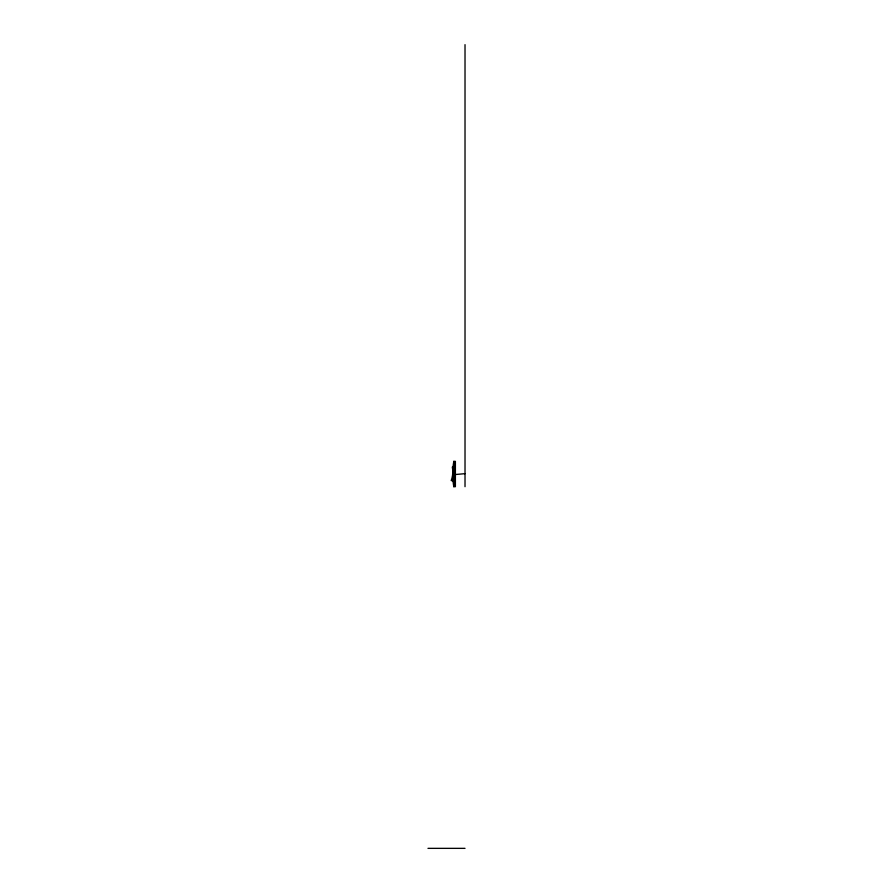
<?xml version="1.0" encoding="UTF-8"?>
<svg xmlns="http://www.w3.org/2000/svg" width="893" height="893" viewBox="0 0 893 893"><rect width="100%" height="100%" fill="white"/><g stroke="black" fill="none" stroke-linecap="round" stroke-linejoin="round"><path stroke-width="1.34" d="M453.041 467.072L452.985 467.675A72.88 72.88 0 0 0 452.985 480.378L453.041 480.992M453.811 461.368L453.477 463.467A51.794 36.479 -90 0 0 453.465 484.598L453.811 486.685L455.397 486.685L455.397 461.368L453.811 461.368L454.146 463.467A52.285 36.836 90 0 1 453.811 486.685M455.575 474.507L465.019 473.658M454.448 462.005L455.397 462.005M427.981 848.35L465.019 848.35M453.722 480.814L451.199 480.601A24.848 24.848 0 0 0 452.316 467.039M465.019 44.65L465.019 486.685M454.448 467.731L454.448 480.322"/></g></svg>
